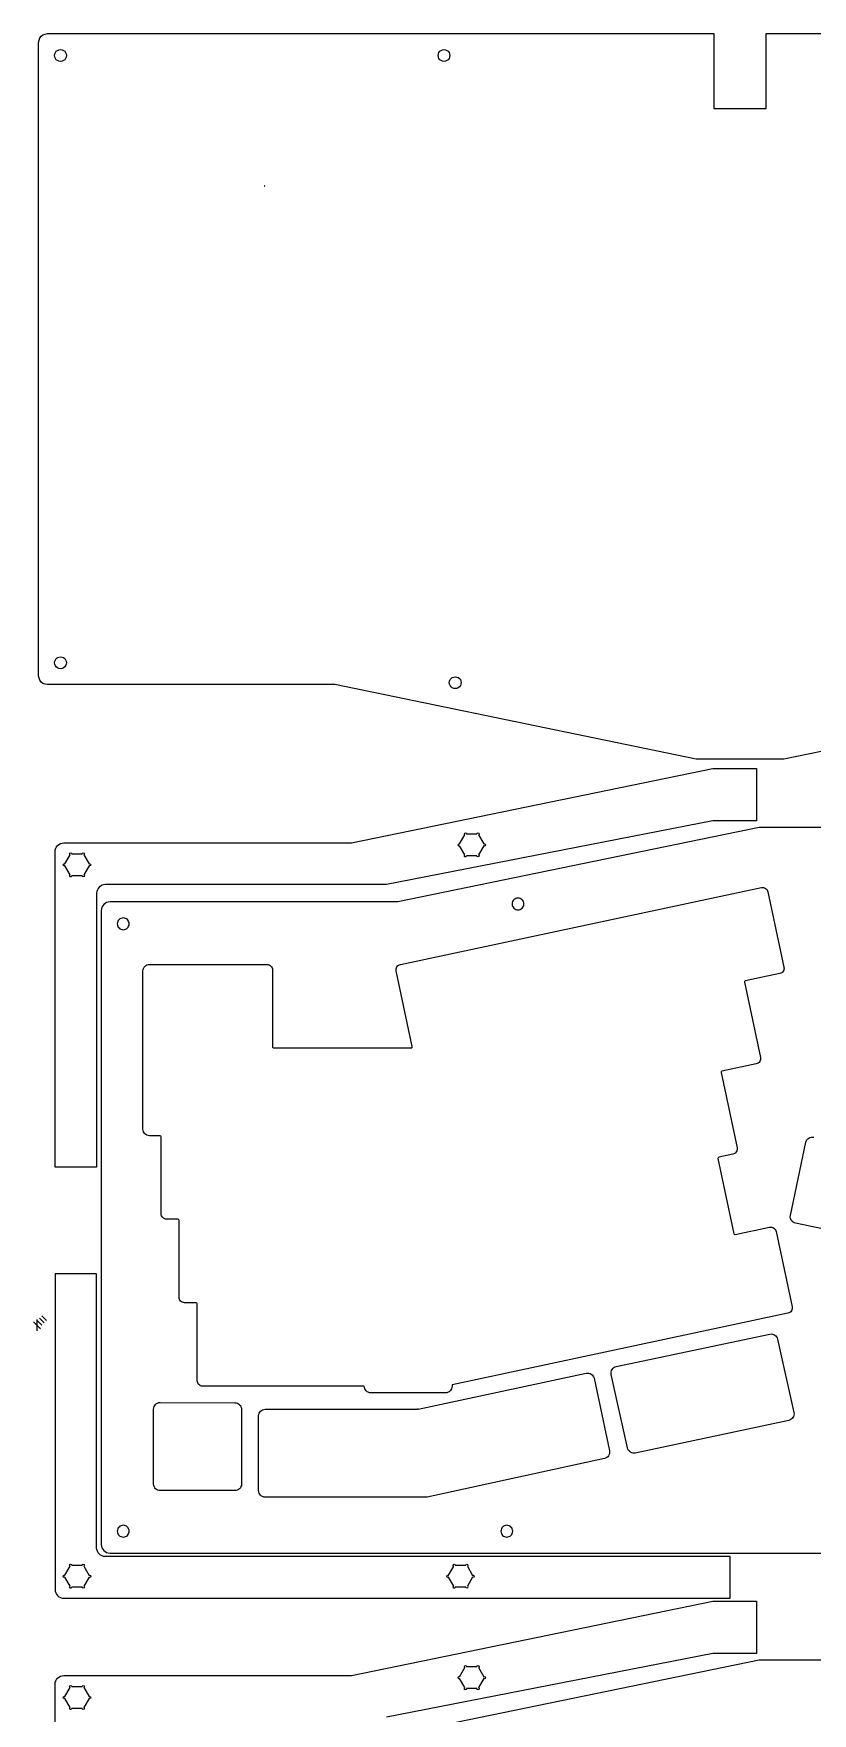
# Model space of a CAD drawing. Extents: x -3 to 2245, y -1140 to 1114.
# Drawn here: x -3 to 669, y -335 to 1114 of the extents above; entities that cross this region are included whole.
import ezdxf

# ---------------------------------------------------------------- set-up
doc = ezdxf.new("R2010")
doc.units = 0

msp = doc.modelspace()

# ---------------------------------------------------------------- linework, layer by layer
at = {"layer": 'cutting'}
for p, q in [((1.31339, 1106.32), (1.676213, 1108.285)), ((1.31339, 559.959), (1.31339, 1106.32)), ((1.676213, 1108.285), (2.3452, 1110.13)), ((2.3452, 1110.13), (3.500766, 1111.6875)), ((3.500766, 1111.6875), (5.05645, 1112.84)), ((5.05645, 1112.84), (6.904254, 1113.51375)), ((6.904254, 1113.51375), (8.87085, 1113.88)), ((8.87085, 1113.88), (583.607, 1113.88)), ((583.607, 1113.88), (583.607, 1049.2)), ((628.952, 1049.2), (628.952, 1113.88)), ((628.952, 1113.88), (1350.65, 1113.88)), ((15.1058, 1094.98), (15.352675, 1096.30625)), ((15.352675, 1093.6575), (15.1058, 1094.98)), ((15.352675, 1096.30625), (15.8049, 1097.55)), ((15.8049, 1092.41), (15.352675, 1093.6575)), ((15.8049, 1097.55), (16.586163, 1098.60375)), ((16.586163, 1091.36), (15.8049, 1092.41)), ((16.586163, 1098.60375), (17.6375, 1099.38)), ((17.6375, 1090.58), (16.586163, 1091.36)), ((17.6375, 1099.38), (18.8824, 1099.835)), ((18.8824, 1090.125), (17.6375, 1090.58)), ((18.8824, 1099.835), (20.2071, 1100.08)), ((20.2071, 1089.88), (18.8824, 1090.125)), ((20.2071, 1100.08), (21.531788, 1099.835)), ((21.531788, 1090.125), (20.2071, 1089.88)), ((21.531788, 1099.835), (22.7766, 1099.38)), ((22.7766, 1090.58), (21.531788, 1090.125)), ((22.7766, 1099.38), (23.828025, 1098.60375)), ((23.828025, 1091.36), (22.7766, 1090.58)), ((23.828025, 1098.60375), (24.6093, 1097.55)), ((24.6093, 1092.41), (23.828025, 1091.36)), ((24.6093, 1097.55), (25.061487, 1096.30625)), ((25.061487, 1093.6575), (24.6093, 1092.41)), ((25.061487, 1096.30625), (25.3084, 1094.98)), ((25.3084, 1094.98), (25.061487, 1093.6575)), ((345.878, 1094.98), (346.12475, 1096.30625)), ((346.12475, 1093.6575), (345.878, 1094.98)), ((346.12475, 1096.30625), (346.577, 1097.55)), ((346.577, 1092.41), (346.12475, 1093.6575)), ((346.577, 1097.55), (347.358125, 1098.60375)), ((347.358125, 1091.36), (346.577, 1092.41)), ((347.358125, 1098.60375), (348.41, 1099.38)), ((348.41, 1090.58), (347.358125, 1091.36)), ((348.41, 1099.38), (349.654375, 1099.835)), ((349.654375, 1090.125), (348.41, 1090.58)), ((349.654375, 1099.835), (350.979, 1100.08)), ((350.979, 1089.88), (349.654375, 1090.125)), ((350.979, 1100.08), (352.30375, 1099.835)), ((352.30375, 1090.125), (350.979, 1089.88)), ((352.30375, 1099.835), (353.549, 1099.38)), ((353.549, 1090.58), (352.30375, 1090.125)), ((353.549, 1099.38), (354.6, 1098.60375)), ((354.6, 1091.36), (353.549, 1090.58)), ((354.6, 1098.60375), (355.381, 1097.55)), ((355.381, 1092.41), (354.6, 1091.36)), ((355.381, 1097.55), (355.833625, 1096.30625)), ((355.833625, 1093.6575), (355.381, 1092.41)), ((355.833625, 1096.30625), (356.08, 1094.98)), ((356.08, 1094.98), (355.833625, 1093.6575)), ((583.607, 1049.2), (628.952, 1049.2)), ((196.245, 982.498), (196.239, 982.464)), ((196.239, 982.464), (196.245, 982.43)), ((196.262, 982.527), (196.245, 982.498)), ((196.245, 982.43), (196.262, 982.401)), ((196.289, 982.549), (196.262, 982.527)), ((196.262, 982.401), (196.289, 982.379)), ((196.321, 982.561), (196.289, 982.549)), ((196.289, 982.379), (196.321, 982.367)), ((196.355, 982.561), (196.321, 982.561)), ((196.321, 982.367), (196.355, 982.367)), ((196.387, 982.549), (196.355, 982.561)), ((196.355, 982.367), (196.387, 982.379)), ((196.413, 982.527), (196.387, 982.549)), ((196.387, 982.379), (196.413, 982.401)), ((196.43, 982.498), (196.413, 982.527)), ((196.413, 982.401), (196.43, 982.43)), ((196.436, 982.464), (196.43, 982.498)), ((196.43, 982.43), (196.436, 982.464)), ((15.1058, 571.296), (15.352675, 572.620625)), ((15.352675, 569.97125), (15.1058, 571.296)), ((15.352675, 572.620625), (15.8049, 573.865)), ((15.8049, 568.726), (15.352675, 569.97125)), ((15.8049, 573.865), (16.586163, 574.916875)), ((16.586163, 567.674875), (15.8049, 568.726)), ((16.586163, 574.916875), (17.6375, 575.698)), ((17.6375, 566.893), (16.586163, 567.674875)), ((17.6375, 575.698), (18.8824, 576.149875)), ((18.8824, 566.441125), (17.6375, 566.893)), ((18.8824, 576.149875), (20.2071, 576.397)), ((20.2071, 566.194), (18.8824, 566.441125)), ((20.2071, 576.397), (21.531788, 576.149875)), ((21.531788, 566.441125), (20.2071, 566.194)), ((21.531788, 576.149875), (22.7766, 575.698)), ((22.7766, 566.893), (21.531788, 566.441125)), ((22.7766, 575.698), (23.828025, 574.916875)), ((23.828025, 567.674875), (22.7766, 566.893)), ((23.828025, 574.916875), (24.6093, 573.865)), ((24.6093, 568.726), (23.828025, 567.674875)), ((24.6093, 573.865), (25.061487, 572.620625)), ((25.061487, 569.97125), (24.6093, 568.726)), ((25.061487, 572.620625), (25.3084, 571.296)), ((25.3084, 571.296), (25.061487, 569.97125)), ((1.676213, 557.99275), (1.31339, 559.959)), ((2.3452, 556.145), (1.676213, 557.99275)), ((3.500766, 554.589625), (2.3452, 556.145)), ((5.05645, 553.434), (3.500766, 554.589625)), ((6.904254, 552.765), (5.05645, 553.434)), ((8.87085, 552.402), (6.904254, 552.765)), ((256.891, 552.402), (8.87085, 552.402)), ((568.492, 488.156), (256.891, 552.402)), ((355.56, 554.145), (355.807125, 555.46975)), ((355.807125, 552.813875), (355.56, 554.145)), ((355.807125, 555.46975), (356.259, 556.715)), ((356.259, 551.575), (355.807125, 552.813875)), ((356.259, 556.715), (357.0405, 557.766)), ((357.0405, 550.541625), (356.259, 551.575)), ((357.0405, 557.766), (358.092, 558.547)), ((358.092, 549.743), (357.0405, 550.541625)), ((358.092, 558.547), (359.33725, 558.99925)), ((359.33725, 558.99925), (360.662, 559.246)), ((360.662, 559.246), (361.986625, 558.99925)), ((361.986625, 558.99925), (363.231, 558.547)), ((363.231, 558.547), (364.2825, 557.766)), ((364.2825, 550.541625), (363.231, 549.743)), ((364.2825, 557.766), (365.064, 556.715)), ((365.064, 551.575), (364.2825, 550.541625)), ((365.064, 556.715), (365.515875, 555.46975)), ((365.515875, 552.813875), (365.064, 551.575)), ((365.515875, 555.46975), (365.763, 554.145)), ((365.763, 554.145), (365.515875, 552.813875)), ((955.669, 552.402), (644.067, 488.156)), ((359.33725, 549.223625), (358.092, 549.743)), ((360.662, 549.044), (359.33725, 549.223625)), ((361.986625, 549.223625), (360.662, 549.044)), ((363.231, 549.743), (361.986625, 549.223625)), ((271.126, 415.93), (582.792, 480.1895)), ((644.067, 488.156), (568.492, 488.156)), ((582.792, 480.19), (620.5873, 480.19)), ((620.588, 480.19), (620.588, 434.8901)), ((582.792, 434.89), (301.362, 380.018)), ((620.588, 434.89), (582.792, 434.89)), ((622.688, 429.309), (311.022, 365.049)), ((364.473, 414.992), (368.99863, 422.8304)), ((368.51794, 423.6352), (368.794716, 424.303325)), ((368.652321, 423.163), (368.51794, 423.6352)), ((368.998, 422.83), (368.652321, 423.163)), ((368.794716, 424.303325), (369.46285, 424.5801)), ((369.46285, 424.5801), (370.130979, 424.303325)), ((370.130979, 424.303325), (370.40775, 423.6352)), ((370.408, 423.636), (379.42876, 423.636)), ((379.429, 423.636), (379.705741, 424.304125)), ((379.705741, 424.304125), (380.3739, 424.5809)), ((380.3739, 424.5809), (381.042034, 424.304125)), ((380.838, 422.83), (385.36356, 414.9916)), ((381.184427, 423.1638), (380.83874, 422.8308)), ((381.042034, 424.304125), (381.31881, 423.636)), ((381.31881, 423.636), (381.184427, 423.1638)), ((698.279, 429.309), (622.688, 429.309)), ((15.4953, 408.371), (15.648299, 409.89436)), ((15.4953, 136.322), (15.4953, 408.371)), ((15.648299, 409.89436), (16.088484, 411.313114)), ((16.088484, 411.313114), (16.785388, 412.596927)), ((16.785388, 412.596927), (17.708544, 413.715462)), ((17.708544, 413.715462), (18.827485, 414.638384)), ((18.827485, 414.638384), (20.111745, 415.335355)), ((20.111745, 415.335355), (21.530855, 415.776039)), ((21.530855, 415.776039), (23.05435, 415.9301)), ((23.0544, 415.93), (271.126, 415.93)), ((23.9472, 397.838), (28.47284, 405.6765)), ((27.99274, 406.4812), (28.269511, 407.149325)), ((28.127117, 406.009), (27.99274, 406.4812)), ((28.4728, 405.676), (28.127117, 406.009)), ((28.269511, 407.149325), (28.93764, 407.4261)), ((28.93764, 407.4261), (29.605774, 407.149325)), ((29.605774, 407.149325), (29.88255, 406.4812)), ((29.8826, 406.481), (38.90335, 406.481)), ((38.9033, 406.481), (39.180041, 407.149125)), ((39.180041, 407.149125), (39.8482, 407.4259)), ((39.8482, 407.4259), (40.516337, 407.149125)), ((40.658732, 406.0088), (40.31305, 405.6758)), ((40.3131, 405.676), (44.83865, 397.8375)), ((40.516337, 407.149125), (40.79311, 406.481)), ((40.79311, 406.481), (40.658732, 406.0088)), ((363.06325, 414.1873), (363.339986, 414.855375)), ((363.339986, 413.519138), (363.06325, 414.1873)), ((363.339986, 414.855375), (364.00808, 415.1321)), ((364.00808, 413.2424), (363.339986, 413.519138)), ((364.00808, 415.1321), (364.47292, 414.9925)), ((364.473, 413.382), (364.00808, 413.2424)), ((368.998, 405.543), (364.47245, 413.3814)), ((385.364, 413.382), (380.83844, 405.5436)), ((385.364, 414.992), (385.82884, 415.1316)), ((385.829, 413.242), (385.36416, 413.3817)), ((385.82884, 415.1316), (386.496974, 414.854875)), ((386.496974, 413.518637), (385.82884, 413.2419)), ((386.496974, 414.854875), (386.77375, 414.1868)), ((386.77375, 414.1868), (386.496974, 413.518637)), ((22.53756, 397.0323), (22.814291, 397.700375)), ((22.814291, 396.364137), (22.53756, 397.0323)), ((22.814291, 397.700375), (23.48238, 397.9771)), ((23.48238, 396.0874), (22.814291, 396.364137)), ((23.48238, 397.9771), (23.94722, 397.8374)), ((23.9473, 396.227), (23.48238, 396.0874)), ((28.4728, 388.389), (23.94724, 396.2275)), ((44.8386, 396.227), (40.31305, 388.3885)), ((44.8386, 397.838), (45.30345, 397.9777)), ((45.3035, 396.088), (44.83865, 396.2277)), ((45.30345, 397.9777), (45.971579, 397.700975)), ((45.971579, 396.364738), (45.30345, 396.088)), ((45.971579, 397.700975), (46.24835, 397.0329)), ((46.24835, 397.0329), (45.971579, 396.364738)), ((368.51819, 404.738), (368.652571, 405.21015)), ((368.72974, 404.069837), (368.51819, 404.738)), ((368.652571, 405.21015), (368.99825, 405.5431)), ((368.94129, 403.7931), (368.72974, 404.069837)), ((369.610741, 403.867348), (368.94129, 403.7931)), ((370.066003, 404.069837), (369.610741, 403.867348)), ((370.325586, 404.370183), (370.066003, 404.069837)), ((370.408, 404.738), (370.325586, 404.370183)), ((379.429, 404.738), (370.40824, 404.738)), ((379.705001, 404.069637), (379.42826, 404.7378)), ((380.37316, 403.7929), (379.705001, 404.069637)), ((381.041294, 404.069637), (380.37316, 403.7929)), ((380.838, 405.543), (381.183688, 405.21)), ((381.31807, 404.7378), (381.041294, 404.069637)), ((381.183688, 405.21), (381.31807, 404.7378)), ((27.99279, 387.584), (28.127168, 388.056225)), ((28.204335, 386.915875), (27.99279, 387.584)), ((28.127168, 388.056225), (28.47285, 388.3891)), ((28.41588, 386.6391), (28.204335, 386.915875)), ((29.085332, 386.713363), (28.41588, 386.6391)), ((29.540598, 386.915875), (29.085332, 386.713363)), ((29.800184, 387.216225), (29.540598, 386.915875)), ((29.8826, 387.584), (29.800184, 387.216225)), ((38.9033, 387.584), (29.88255, 387.584)), ((39.180091, 386.915675), (38.90335, 387.5838)), ((39.84825, 386.6389), (39.180091, 386.915675)), ((40.516388, 386.915675), (39.84825, 386.6389)), ((40.3131, 388.389), (40.658783, 388.056075)), ((40.79316, 387.5838), (40.516388, 386.915675)), ((40.658783, 388.056075), (40.79316, 387.5838)), ((52.682317, 376.6853), (51.985377, 375.401295)), ((53.605344, 377.804012), (52.682317, 376.6853)), ((54.724062, 378.727036), (53.605344, 377.804012)), ((56.008076, 379.423973), (54.724062, 378.727036)), ((57.426987, 379.864427), (56.008076, 379.423973)), ((58.9504, 380.018), (57.426987, 379.864427)), ((301.362, 380.018), (58.9504, 380.018)), ((313.403, 311.151), (624.775, 377.3351)), ((624.775, 377.336), (625.726532, 377.440092)), ((625.726532, 377.440092), (626.65145, 377.355177)), ((626.65145, 377.355177), (627.527216, 377.095888)), ((627.527216, 377.095888), (628.33129, 376.676863)), ((628.33129, 376.676863), (629.041134, 376.112735)), ((51.544923, 373.982396), (51.39135, 372.459)), ((51.3914, 372.459), (51.3914, 136.322)), ((51.985377, 375.401295), (51.544923, 373.982396)), ((57.605339, 362.835012), (56.68231, 361.7163)), ((58.724059, 363.758036), (57.605339, 362.835012)), ((60.008074, 364.454973), (58.724059, 363.758036)), ((61.426987, 364.895427), (60.008074, 364.454973)), ((62.9504, 365.049), (61.426987, 364.895427)), ((311.022, 365.049), (62.9504, 365.049)), ((409.81578, 364.330559), (409.71164, 363.3056)), ((409.712, 363.306), (409.81614, 362.281046)), ((410.114248, 365.286758), (409.81578, 364.330559)), ((409.81614, 362.281046), (410.114608, 361.324858)), ((410.586116, 366.153269), (410.114248, 365.286758)), ((411.210458, 366.909162), (410.586116, 366.153269)), ((411.966344, 367.533511), (411.210458, 366.909162)), ((412.832848, 368.005386), (411.966344, 367.533511)), ((413.789043, 368.303858), (412.832848, 368.005386)), ((414.814, 368.408), (413.789043, 368.303858)), ((415.839597, 368.304258), (414.81464, 368.4084)), ((416.795792, 368.005786), (415.839597, 368.304258)), ((417.662296, 367.533911), (416.795792, 368.005786)), ((418.418183, 366.909562), (417.662296, 367.533911)), ((419.042524, 366.153669), (418.418183, 366.909562)), ((419.514392, 365.287158), (419.042524, 366.153669)), ((419.513752, 361.324158), (419.81222, 362.280346)), ((419.81286, 364.330959), (419.514392, 365.287158)), ((419.81222, 362.280346), (419.91636, 363.3053)), ((419.917, 363.306), (419.81286, 364.330959)), ((629.041134, 376.112735), (629.63421, 375.418142)), ((629.63421, 375.418142), (630.087978, 374.607719)), ((630.087978, 374.607719), (630.3799, 373.6961)), ((630.38, 373.696), (644.1704, 308.8173)), ((55.544913, 359.013396), (55.39134, 357.49)), ((55.3914, 357.49), (55.3914, -188.982)), ((55.985369, 360.432295), (55.544913, 359.013396)), ((56.68231, 361.7163), (55.985369, 360.432295)), ((69.589248, 348.132758), (69.29078, 347.176559)), ((70.061116, 348.999269), (69.589248, 348.132758)), ((70.685458, 349.755162), (70.061116, 348.999269)), ((71.441344, 350.379511), (70.685458, 349.755162)), ((72.307848, 350.851386), (71.441344, 350.379511)), ((73.264043, 351.149858), (72.307848, 350.851386)), ((74.289, 351.254), (73.264043, 351.149858)), ((75.314004, 351.149258), (74.28905, 351.2534)), ((76.270196, 350.850786), (75.314004, 351.149258)), ((77.136698, 350.378911), (76.270196, 350.850786)), ((77.892584, 349.754563), (77.136698, 350.378911)), ((78.516924, 348.998669), (77.892584, 349.754563)), ((78.988792, 348.132158), (78.516924, 348.998669)), ((79.28726, 347.175959), (78.988792, 348.132158)), ((410.114608, 361.324858), (410.586476, 360.458363)), ((410.586476, 360.458363), (411.210818, 359.702487)), ((411.210818, 359.702487), (411.966704, 359.078157)), ((411.966704, 359.078157), (412.833208, 358.606298)), ((412.833208, 358.606298), (413.789403, 358.307837)), ((413.789403, 358.307837), (414.81436, 358.2037)), ((414.814, 358.203), (415.838957, 358.307137)), ((415.838957, 358.307137), (416.795152, 358.605598)), ((416.795152, 358.605598), (417.661656, 359.077457)), ((417.661656, 359.077457), (418.417543, 359.701788)), ((418.417543, 359.701788), (419.041884, 360.457663)), ((419.041884, 360.457663), (419.513752, 361.324158)), ((69.1866, 346.151), (69.29074, 345.126041)), ((69.29078, 347.176559), (69.18664, 346.1516)), ((69.29074, 345.126041), (69.589208, 344.169842)), ((69.589208, 344.169842), (70.061076, 343.303331)), ((70.061076, 343.303331), (70.685417, 342.547438)), ((70.685417, 342.547438), (71.441304, 341.923089)), ((71.441304, 341.923089), (72.307808, 341.451214)), ((72.307808, 341.451214), (73.264003, 341.152742)), ((73.264003, 341.152742), (74.28896, 341.0486)), ((74.289, 341.049), (75.313954, 341.153142)), ((75.313954, 341.153142), (76.270146, 341.451614)), ((76.270146, 341.451614), (77.136648, 341.923489)), ((77.136648, 341.923489), (77.892534, 342.547838)), ((77.892534, 342.547838), (78.516874, 343.303731)), ((78.516874, 343.303731), (78.988742, 344.170242)), ((78.988742, 344.170242), (79.28721, 345.126441)), ((79.28721, 345.126441), (79.39135, 346.1514)), ((79.3914, 346.151), (79.28726, 347.175959)), ((91.2979, 169.032), (91.3347, 305.474)), ((91.3347, 305.474), (91.449881, 306.616538)), ((91.449881, 306.616538), (91.780225, 307.680703)), ((91.780225, 307.680703), (92.302935, 308.643698)), ((92.302935, 308.643698), (92.995213, 309.482725)), ((92.995213, 309.482725), (93.834261, 310.174986)), ((93.834261, 310.174986), (94.797281, 310.697684)), ((94.797281, 310.697684), (95.861477, 311.028021)), ((95.861477, 311.028021), (97.00405, 311.1432)), ((97.004, 311.144), (198.389, 311.144)), ((198.389, 311.144), (199.341375, 311.047994)), ((199.341375, 311.047994), (200.228421, 310.772642)), ((200.228421, 310.772642), (201.031136, 310.336948)), ((201.031136, 310.336948), (201.730515, 309.759912)), ((201.730515, 309.759912), (202.307556, 309.060538)), ((202.307556, 309.060538), (202.743256, 308.257827)), ((202.743256, 308.257827), (203.018612, 307.37078)), ((203.018612, 307.37078), (203.11462, 306.4184)), ((203.114, 306.418), (203.114, 240.0933)), ((309.658899, 306.498509), (309.743809, 307.423411)), ((309.763, 305.547), (309.658899, 306.498509)), ((309.743809, 307.423411), (310.003094, 308.299167)), ((323.634, 240.292), (309.7638, 305.5462)), ((310.003094, 308.299167), (310.422118, 309.103237)), ((310.422118, 309.103237), (310.986243, 309.813085)), ((310.986243, 309.813085), (311.680833, 310.40617)), ((311.680833, 310.40617), (312.491251, 310.859955)), ((312.491251, 310.859955), (313.40286, 311.1519)), ((642.946755, 304.550845), (642.252163, 303.957773)), ((643.510881, 305.260688), (642.946755, 304.550845)), ((643.929905, 306.064763), (643.510881, 305.260688)), ((644.189191, 306.940533), (643.929905, 306.064763)), ((644.17, 308.817), (644.274101, 307.865458)), ((644.274101, 307.865458), (644.189191, 306.940533)), ((610.267548, 296.4968), (610.13588, 295.7864)), ((610.136, 295.786), (623.9269, 230.9053)), ((610.863, 296.906), (610.267548, 296.4968)), ((640.531, 303.212), (610.8635, 296.9059)), ((641.441743, 303.504012), (640.53013, 303.2121)), ((642.252163, 303.957773), (641.441743, 303.504012)), ((203.114, 240.093), (203.18874, 239.72278)), ((203.18874, 239.72278), (203.392564, 239.420463)), ((203.392564, 239.420463), (203.694875, 239.216639)), ((203.694875, 239.216639), (204.06508, 239.1419)), ((204.065, 239.142), (322.703, 239.142)), ((322.703, 239.144), (323.121207, 239.240306)), ((323.121207, 239.240306), (323.44211, 239.49655)), ((323.44211, 239.49655), (323.626026, 239.863719)), ((323.626026, 239.863719), (323.63327, 240.2928)), ((590.030988, 218.581825), (589.892853, 218.239737)), ((589.892853, 218.239737), (589.89676, 217.8576)), ((589.896, 217.857), (603.6831, 152.994)), ((590.287318, 218.84715), (590.030988, 218.581825)), ((590.638, 218.999), (590.287318, 218.84715)), ((620.287, 225.301), (590.6376, 218.9988)), ((621.19874, 225.593012), (620.28713, 225.3011)), ((622.009159, 226.046773), (621.19874, 225.593012)), ((622.703751, 226.639845), (622.009159, 226.046773)), ((623.267878, 227.349688), (622.703751, 226.639845)), ((623.686903, 228.153763), (623.267878, 227.349688)), ((623.94619, 229.029533), (623.686903, 228.153763)), ((623.927, 230.906), (624.031101, 229.954458)), ((624.031101, 229.954458), (623.94619, 229.029533)), ((91.413007, 167.889758), (91.29783, 169.0323)), ((91.743343, 166.825581), (91.413007, 167.889758)), ((92.266039, 165.86257), (91.743343, 166.825581)), ((92.958303, 165.023525), (92.266039, 165.86257)), ((93.797336, 164.331245), (92.958303, 165.023525)), ((94.760344, 163.808531), (93.797336, 164.331245)), ((95.82453, 163.478183), (94.760344, 163.808531)), ((96.9671, 163.363), (95.82453, 163.478183)), ((106.142, 163.361), (96.9671, 163.361)), ((106.801468, 163.087438), (106.14107, 163.3611)), ((107.075, 162.427), (106.801468, 163.087438)), ((107.075, 96.0902), (107.075, 162.427)), ((663.439216, 158.841634), (663.983596, 159.813878)), ((663.983596, 159.813878), (664.695101, 160.647171)), ((664.695101, 160.647171), (665.546691, 161.32395)), ((665.546691, 161.32395), (666.511327, 161.826654)), ((666.511327, 161.826654), (667.56197, 162.137722)), ((667.56197, 162.137722), (668.671581, 162.239591)), ((668.671581, 162.239591), (669.81312, 162.1147)), ((600.043, 147.389), (587.9655, 144.8219)), ((600.95474, 147.681012), (600.04313, 147.3891)), ((601.765159, 148.134773), (600.95474, 147.681012)), ((602.459751, 148.727845), (601.765159, 148.134773)), ((603.023878, 149.437688), (602.459751, 148.727845)), ((603.442903, 150.241763), (603.023878, 149.437688)), ((603.70219, 151.117533), (603.442903, 150.241763)), ((603.683, 152.994), (603.787101, 152.042458)), ((603.787101, 152.042458), (603.70219, 151.117533)), ((649.691, 94.7152), (663.089, 157.7479)), ((663.089, 157.748), (663.439216, 158.841634)), ((51.3914, 136.322), (15.4953, 136.322)), ((587.252, 143.723), (601.049, 78.815)), ((587.38139, 144.420175), (587.25212, 143.7227)), ((587.966, 144.822), (587.38139, 144.420175)), ((107.171385, 95.137778), (107.07538, 96.0902)), ((107.446732, 94.250681), (107.171385, 95.137778)), ((107.882423, 93.447913), (107.446732, 94.250681)), ((108.459455, 92.748475), (107.882423, 93.447913)), ((109.158829, 92.171372), (108.459455, 92.748475)), ((109.961545, 91.735606), (109.158829, 92.171372)), ((110.848602, 91.460181), (109.961545, 91.735606)), ((111.801, 91.3641), (110.848602, 91.460181)), ((121.477, 91.3632), (111.80131, 91.3641)), ((121.851577, 91.28748), (121.47656, 91.3632)), ((122.157817, 91.080987), (121.851577, 91.28748)), ((122.364289, 90.774727), (122.157817, 91.080987)), ((122.44, 90.3997), (122.364289, 90.774727)), ((122.44, 24.0906), (122.44, 90.3997)), ((649.56641, 93.573641), (649.6913, 94.7152)), ((649.668275, 92.464016), (649.56641, 93.573641)), ((649.979337, 91.413364), (649.668275, 92.464016)), ((650.482035, 90.448725), (649.979337, 91.413364)), ((651.15881, 89.597139), (650.482035, 90.448725)), ((651.992102, 88.885647), (651.15881, 89.597139)), ((652.964352, 88.341287), (651.992102, 88.885647)), ((654.058, 87.9911), (652.964352, 88.341287)), ((682.816, 81.8782), (654.0574, 87.9911)), ((601.049, 78.815), (601.454692, 78.224675)), ((601.454692, 78.224675), (602.15896, 78.0941)), ((602.159, 78.0941), (631.835, 84.402)), ((631.835, 84.402), (632.786517, 84.506092)), ((632.786517, 84.506092), (633.711421, 84.421177)), ((633.711421, 84.421177), (634.587172, 84.161888)), ((634.587172, 84.161888), (635.391234, 83.742862)), ((635.391234, 83.742862), (636.101067, 83.178735)), ((636.101067, 83.178735), (636.694132, 82.484142)), ((636.694132, 82.484142), (637.147893, 81.673719)), ((637.147893, 81.673719), (637.43981, 80.7621)), ((637.439, 80.7621), (651.23, 15.8833)), ((15.4953, 44.1854), (15.4953, -227.857)), ((51.3914, 44.1853), (15.4953, 44.1854)), ((51.3914, -191.952), (51.3914, 44.1853)), ((122.536382, 23.138173), (122.44038, 24.0906)), ((122.811723, 22.251061), (122.536382, 23.138173)), ((123.247404, 21.448265), (122.811723, 22.251061)), ((123.824429, 20.748788), (123.247404, 21.448265)), ((124.523798, 20.17163), (123.824429, 20.748788)), ((125.326515, 19.735795), (124.523798, 20.17163)), ((126.213582, 19.460285), (125.326515, 19.735795)), ((127.166, 19.3641), (126.213582, 19.460285)), ((137.234, 19.3622), (127.166, 19.3622)), ((137.897074, 19.087162), (137.23331, 19.3622)), ((138.172, 18.4234), (137.897074, 19.087162)), ((138.172, -47.9103), (138.172, 18.4234)), ((651.23, 15.8833), (651.334101, 14.931758)), ((651.334101, 14.931758), (651.249191, 14.006833)), ((647.59, 10.2784), (357.952, -51.286)), ((648.501743, 10.570312), (647.59013, 10.2784)), ((649.312163, 11.024073), (648.501743, 10.570312)), ((650.006755, 11.617145), (649.312163, 11.024073)), ((650.570881, 12.326988), (650.006755, 11.617145)), ((650.989905, 13.131063), (650.570881, 12.326988)), ((651.249191, 14.006833), (650.989905, 13.131063)), ((499.505, -35.665), (631.968, -7.705)), ((631.968, -7.70497), (633.109686, -7.580073)), ((633.109686, -7.580073), (634.219425, -7.681992)), ((634.219425, -7.681992), (635.27017, -7.993156)), ((635.27017, -7.993156), (636.234874, -8.495995)), ((636.234874, -8.495995), (637.086488, -9.172937)), ((637.086488, -9.172937), (637.797965, -10.006411)), ((637.797965, -10.006411), (638.342258, -10.978845)), ((638.342258, -10.978845), (638.69232, -12.07267)), ((638.692, -12.0727), (652.7646, -75.3446)), ((328.716, -72.4561), (473.622, -41.3553)), ((473.622, -41.3553), (474.763686, -41.230432)), ((474.763686, -41.230432), (475.873425, -41.332366)), ((475.873425, -41.332366), (476.92417, -41.643536)), ((476.92417, -41.643536), (477.888874, -42.146375)), ((477.888874, -42.146375), (478.740488, -42.823318)), ((478.740488, -42.823318), (479.451965, -43.656797)), ((495.01211, -41.247601), (495.114031, -40.137859)), ((495.137, -42.3893), (495.01211, -41.247601)), ((495.114031, -40.137859), (495.425194, -39.087119)), ((509.25, -105.85), (495.1374, -42.3896)), ((495.425194, -39.087119), (495.928031, -38.122425)), ((495.928031, -38.122425), (496.604974, -37.270821)), ((496.604974, -37.270821), (497.438453, -36.559353)), ((497.438453, -36.559353), (498.410902, -36.015064)), ((498.410902, -36.015064), (499.50475, -35.665)), ((138.268388, -48.86268), (138.17238, -47.9103)), ((138.543742, -49.749727), (138.268388, -48.86268)), ((138.979441, -50.552438), (138.543742, -49.749727)), ((139.556481, -51.251812), (138.979441, -50.552438)), ((140.25586, -51.828848), (139.556481, -51.251812)), ((141.058575, -52.264542), (140.25586, -51.828848)), ((141.945622, -52.539894), (141.058575, -52.264542)), ((142.898, -52.6359), (141.945622, -52.539894)), ((282.172, -52.6359), (142.898, -52.6359)), ((282.172, -52.6374), (282.172, -52.6374)), ((282.287909, -53.779938), (282.17273, -52.6374)), ((282.61825, -54.844103), (282.287909, -53.779938)), ((283.140953, -55.807098), (282.61825, -54.844103)), ((283.833221, -56.646125), (283.140953, -55.807098)), ((284.672258, -57.338386), (283.833221, -56.646125)), ((285.635265, -57.861084), (284.672258, -57.338386)), ((286.699445, -58.191421), (285.635265, -57.861084)), ((354.489465, -57.861084), (353.425285, -58.191421)), ((355.452472, -57.338386), (354.489465, -57.861084)), ((356.291509, -56.646125), (355.452472, -57.338386)), ((356.983777, -55.807098), (356.291509, -56.646125)), ((357.50648, -54.844103), (356.983777, -55.807098)), ((357.836821, -53.779938), (357.50648, -54.844103)), ((357.952, -52.6374), (357.836821, -53.779938)), ((357.952, -51.286), (357.952, -52.6374)), ((479.451965, -43.656797), (479.996258, -44.629246)), ((479.996258, -44.629246), (480.34632, -45.7231)), ((480.346, -45.7231), (493.6412, -108.2716)), ((100.519, -72.3556), (100.634209, -71.21289)), ((100.519, -137.004), (100.519, -72.3553)), ((100.634209, -71.21289), (100.964631, -70.148586)), ((100.964631, -70.148586), (101.487457, -69.185492)), ((101.487457, -69.185492), (102.17988, -68.346412)), ((102.17988, -68.346412), (103.019091, -67.65415)), ((103.019091, -67.65415), (103.982282, -67.131508)), ((103.982282, -67.131508), (105.046644, -66.80129)), ((105.046644, -66.80129), (106.18937, -66.6863)), ((106.189, -66.6863), (170.6288, -66.8779)), ((170.629, -66.8779), (171.771703, -66.99311)), ((171.771703, -66.99311), (172.836001, -67.323533)), ((172.836001, -67.323533), (173.799089, -67.846362)), ((173.799089, -67.846362), (174.638165, -68.538787)), ((174.638165, -68.538787), (175.330424, -69.378003)), ((175.330424, -69.378003), (175.853064, -70.341198)), ((175.853064, -70.341198), (176.18328, -71.405567)), ((176.18328, -71.405567), (176.29827, -72.5483)), ((287.842, -58.3066), (286.699445, -58.191421)), ((352.283, -58.3066), (287.842, -58.3066)), ((353.425285, -58.191421), (352.28273, -58.3066)), ((176.299, -72.5483), (176.2991, -137.0043)), ((191.084, -78.1571), (191.199209, -77.014383)), ((191.084, -142.617), (191.084, -78.1572)), ((191.199209, -77.014383), (191.529629, -75.950076)), ((191.529629, -75.950076), (192.052454, -74.986983)), ((192.052454, -74.986983), (192.744875, -74.147908)), ((192.744875, -74.147908), (193.584084, -73.455655)), ((193.584084, -73.455655), (194.547273, -72.93303)), ((194.547273, -72.93303), (195.611634, -72.602837)), ((195.611634, -72.602837), (196.75436, -72.48788)), ((196.754, -72.4879), (327.921, -72.5399)), ((328.716, -72.4561), (327.92136, -72.5401)), ((648.398, -82.0688), (515.974, -110.216)), ((649.491925, -81.718609), (648.39827, -82.06883)), ((650.464182, -81.174222), (649.491925, -81.718609)), ((651.297481, -80.462708), (650.464182, -81.174222)), ((651.974261, -79.611106), (651.297481, -80.462708)), ((652.476963, -78.646455), (651.974261, -79.611106)), ((652.788027, -77.595795), (652.476963, -78.646455)), ((652.765, -75.3446), (652.889893, -76.486163)), ((652.889893, -76.486163), (652.788027, -77.595795)), ((489.274, -114.996), (336.56, -148.237)), ((490.367918, -114.645962), (489.27426, -114.99618)), ((491.340177, -114.101578), (490.367918, -114.645962)), ((492.173476, -113.390068), (491.340177, -114.101578)), ((492.850256, -112.53847), (492.173476, -113.390068)), ((493.352958, -111.573825), (492.850256, -112.53847)), ((493.664023, -110.523172), (493.352958, -111.573825)), ((493.641, -108.272), (493.76589, -109.41355)), ((493.76589, -109.41355), (493.664023, -110.523172)), ((509.600028, -106.942915), (509.24981, -105.84926)), ((510.144413, -107.915172), (509.600028, -106.942915)), ((510.855925, -108.748471), (510.144413, -107.915172)), ((511.707525, -109.425252), (510.855925, -108.748471)), ((512.672172, -109.927956), (511.707525, -109.425252)), ((513.722827, -110.239021), (512.672172, -109.927956)), ((514.832449, -110.340889), (513.722827, -110.239021)), ((515.974, -110.216), (514.832449, -110.340889)), ((100.633831, -138.147223), (100.51865, -137.00465)), ((100.964176, -139.211419), (100.633831, -138.147223)), ((101.486887, -140.174439), (100.964176, -139.211419)), ((102.179166, -141.013487), (101.486887, -140.174439)), ((103.018215, -141.705765), (102.179166, -141.013487)), ((103.981235, -142.228475), (103.018215, -141.705765)), ((105.04543, -142.558819), (103.981235, -142.228475)), ((106.188, -142.674), (105.04543, -142.558819)), ((170.629, -142.674), (106.188, -142.674)), ((171.772223, -142.558169), (170.62965, -142.67335)), ((172.836419, -142.227825), (171.772223, -142.558169)), ((173.799439, -141.705115), (172.836419, -142.227825)), ((174.638487, -141.012837), (173.799439, -141.705115)), ((175.330765, -140.173789), (174.638487, -141.012837)), ((175.853475, -139.210769), (175.330765, -140.173789)), ((176.183819, -138.146573), (175.853475, -139.210769)), ((176.299, -137.004), (176.183819, -138.146573)), ((191.198831, -143.759223), (191.08365, -142.61665)), ((191.529175, -144.823419), (191.198831, -143.759223)), ((192.051885, -145.786439), (191.529175, -144.823419)), ((192.744162, -146.625487), (192.051885, -145.786439)), ((193.583211, -147.317765), (192.744162, -146.625487)), ((194.546231, -147.840475), (193.583211, -147.317765)), ((195.610427, -148.170819), (194.546231, -147.840475)), ((196.753, -148.286), (195.610427, -148.170819)), ((335.755, -148.324), (196.754, -148.2865)), ((336.56, -148.237), (335.75512, -148.3235)), ((71.441344, -173.415476), (70.685458, -174.039816)), ((72.307848, -172.943608), (71.441344, -173.415476)), ((73.264043, -172.64514), (72.307848, -172.943608)), ((74.289, -172.541), (73.264043, -172.64514)), ((75.314004, -172.64579), (74.28905, -172.54165)), ((76.270196, -172.944258), (75.314004, -172.64579)), ((77.136698, -173.416126), (76.270196, -172.944258)), ((77.892584, -174.040466), (77.136698, -173.416126)), ((402.282352, -173.415476), (401.526466, -174.039816)), ((403.148854, -172.943608), (402.282352, -173.415476)), ((404.105046, -172.64514), (403.148854, -172.943608)), ((405.13, -172.541), (404.105046, -172.64514)), ((406.154597, -172.64579), (405.12964, -172.54165)), ((407.110792, -172.944258), (406.154597, -172.64579)), ((407.977296, -173.416126), (407.110792, -172.944258)), ((408.733183, -174.040466), (407.977296, -173.416126)), ((69.1866, -177.644), (69.29074, -178.668957)), ((69.29078, -176.618396), (69.18664, -177.64335)), ((69.29074, -178.668957), (69.589208, -179.625152)), ((69.589248, -175.662204), (69.29078, -176.618396)), ((69.589208, -179.625152), (70.061076, -180.491656)), ((70.061116, -174.795702), (69.589248, -175.662204)), ((70.061076, -180.491656), (70.685417, -181.247543)), ((70.685458, -174.039816), (70.061116, -174.795702)), ((70.685417, -181.247543), (71.441304, -181.871884)), ((71.441304, -181.871884), (72.307808, -182.343752)), ((72.307808, -182.343752), (73.264003, -182.64222)), ((73.264003, -182.64222), (74.28896, -182.74636)), ((74.289, -182.746), (75.313954, -182.64186)), ((75.313954, -182.64186), (76.270146, -182.343392)), ((76.270146, -182.343392), (77.136648, -181.871524)), ((77.136648, -181.871524), (77.892534, -181.247183)), ((77.892534, -181.247183), (78.516874, -180.491296)), ((78.516924, -174.796352), (77.892584, -174.040466)), ((78.516874, -180.491296), (78.988742, -179.624792)), ((78.988792, -175.662854), (78.516924, -174.796352)), ((78.988742, -179.624792), (79.28721, -178.668597)), ((79.28726, -176.619046), (78.988792, -175.662854)), ((79.28721, -178.668597), (79.39135, -177.64364)), ((79.3914, -177.644), (79.28726, -176.619046)), ((400.13179, -176.618396), (400.02765, -177.64335)), ((400.028, -177.644), (400.13214, -178.668957)), ((400.430258, -175.662204), (400.13179, -176.618396)), ((400.13214, -178.668957), (400.430608, -179.625152)), ((400.902126, -174.795702), (400.430258, -175.662204)), ((400.430608, -179.625152), (400.902476, -180.491656)), ((401.526466, -174.039816), (400.902126, -174.795702)), ((400.902476, -180.491656), (401.526816, -181.247543)), ((401.526816, -181.247543), (402.282702, -181.871884)), ((402.282702, -181.871884), (403.149204, -182.343752)), ((403.149204, -182.343752), (404.105396, -182.64222)), ((404.105396, -182.64222), (405.13035, -182.74636)), ((405.13, -182.746), (406.154954, -182.64186)), ((406.154954, -182.64186), (407.111146, -182.343392)), ((407.111146, -182.343392), (407.977648, -181.871524)), ((407.977648, -181.871524), (408.733534, -181.247183)), ((409.357524, -174.796352), (408.733183, -174.040466)), ((408.733534, -181.247183), (409.357874, -180.491296)), ((409.829392, -175.662854), (409.357524, -174.796352)), ((409.357874, -180.491296), (409.829742, -179.624792)), ((410.12786, -176.619046), (409.829392, -175.662854)), ((409.829742, -179.624792), (410.12821, -178.668597)), ((410.232, -177.644), (410.12786, -176.619046)), ((410.12821, -178.668597), (410.23235, -177.64364)), ((51.544822, -193.475353), (51.39133, -191.95194)), ((51.985064, -194.894266), (51.544822, -193.475353)), ((52.681702, -196.178281), (51.985064, -194.894266)), ((53.604384, -197.297001), (52.681702, -196.178281)), ((54.722757, -198.22003), (53.604384, -197.297001)), ((56.00647, -198.916971), (54.722757, -198.22003)), ((55.3914, -188.982), (55.544973, -190.505413)), ((55.544973, -190.505413), (55.985429, -191.924326)), ((55.985429, -191.924326), (56.68237, -193.208341)), ((57.425168, -199.357427), (56.00647, -198.916971)), ((56.68237, -193.208341), (57.605399, -194.327061)), ((58.9485, -199.511), (57.425168, -199.357427)), ((57.605399, -194.327061), (58.724119, -195.25009)), ((58.724119, -195.25009), (60.008134, -195.947031)), ((597.91, -199.511), (58.9485, -199.511)), ((60.008134, -195.947031), (61.427047, -196.387487)), ((61.427047, -196.387487), (62.95046, -196.54106)), ((62.9504, -196.541), (1405.01, -196.541)), ((597.91, -235.416), (597.90999, -199.5105)), ((22.53756, -216.51874), (22.814291, -215.850651)), ((22.814291, -217.186904), (22.53756, -216.51874)), ((22.814291, -215.850651), (23.48238, -215.57392)), ((23.48238, -217.46365), (22.814291, -217.186904)), ((23.48238, -215.57392), (23.94722, -215.71357)), ((23.9472, -215.713), (28.47284, -207.87454)), ((27.99274, -207.06982), (28.269511, -206.401686)), ((28.127117, -207.542017), (27.99274, -207.06982)), ((28.4728, -207.875), (28.127117, -207.542017)), ((28.269511, -206.401686), (28.93764, -206.12491)), ((28.93764, -206.12491), (29.605774, -206.401686)), ((29.605774, -206.401686), (29.88255, -207.06982)), ((29.8826, -207.07), (38.90335, -207.07)), ((38.9033, -207.07), (39.180041, -206.401866)), ((39.180041, -206.401866), (39.8482, -206.12509)), ((39.8482, -206.12509), (40.516337, -206.401866)), ((40.658732, -207.542197), (40.31305, -207.87518)), ((40.3131, -207.875), (44.83865, -215.71346)), ((40.516337, -206.401866), (40.79311, -207.07)), ((40.79311, -207.07), (40.658732, -207.542197)), ((44.8386, -215.713), (45.30345, -215.57335)), ((45.30345, -215.57335), (45.971579, -215.850081)), ((45.971579, -217.186334), (45.30345, -217.46308)), ((45.971579, -215.850081), (46.24835, -216.51817)), ((46.24835, -216.51817), (45.971579, -217.186334)), ((353.37825, -216.51874), (353.654986, -215.850651)), ((353.654986, -217.186904), (353.37825, -216.51874)), ((353.654986, -215.850651), (354.32308, -215.57392)), ((354.32308, -217.46365), (353.654986, -217.186904)), ((354.32308, -215.57392), (354.78792, -215.71357)), ((354.788, -215.713), (359.31364, -207.87454)), ((358.83394, -207.06982), (359.110711, -206.401686)), ((358.968318, -207.542017), (358.83394, -207.06982)), ((359.314, -207.875), (358.968318, -207.542017)), ((359.110711, -206.401686), (359.77884, -206.12491)), ((359.77884, -206.12491), (360.446974, -206.401686)), ((360.446974, -206.401686), (360.72375, -207.06982)), ((360.724, -207.07), (369.74475, -207.07)), ((369.744, -207.07), (370.020741, -206.401866)), ((370.020741, -206.401866), (370.6889, -206.12509)), ((370.6889, -206.12509), (371.357034, -206.401866)), ((371.499433, -207.542197), (371.15375, -207.87518)), ((371.154, -207.875), (375.67955, -215.71346)), ((371.357034, -206.401866), (371.63381, -207.07)), ((371.63381, -207.07), (371.499433, -207.542197)), ((375.68, -215.713), (376.14485, -215.57335)), ((376.14485, -215.57335), (376.812979, -215.850081)), ((376.812979, -217.186334), (376.14485, -217.46308)), ((376.812979, -215.850081), (377.08975, -216.51817)), ((377.08975, -216.51817), (376.812979, -217.186334)), ((15.4953, -227.857), (15.648873, -229.380413)), ((15.648873, -229.380413), (16.089327, -230.799326)), ((16.089327, -230.799326), (16.786267, -232.083341)), ((23.9473, -217.324), (23.48238, -217.46365)), ((28.4728, -225.162), (23.94724, -217.32354)), ((27.99279, -225.967), (28.127168, -225.494844)), ((28.204335, -226.635167), (27.99279, -225.967)), ((28.127168, -225.494844), (28.47285, -225.16191)), ((28.41588, -226.91191), (28.204335, -226.635167)), ((29.085332, -226.83766), (28.41588, -226.91191)), ((29.540598, -226.635167), (29.085332, -226.83766)), ((29.800184, -226.334819), (29.540598, -226.635167)), ((29.8826, -225.967), (29.800184, -226.334819)), ((38.9033, -225.967), (29.88255, -225.967)), ((39.180091, -226.635337), (38.90335, -225.96717)), ((39.84825, -226.91208), (39.180091, -226.635337)), ((40.516388, -226.635337), (39.84825, -226.91208)), ((44.8386, -217.324), (40.31305, -225.16246)), ((40.3131, -225.162), (40.658783, -225.494974)), ((40.79316, -225.96717), (40.516388, -226.635337)), ((40.658783, -225.494974), (40.79316, -225.96717)), ((45.3035, -217.463), (44.83865, -217.32327)), ((354.788, -217.324), (354.32308, -217.46365)), ((359.314, -225.162), (354.78844, -217.32354)), ((358.83419, -225.967), (358.968568, -225.494844)), ((359.045735, -226.635167), (358.83419, -225.967)), ((358.968568, -225.494844), (359.31425, -225.16191)), ((359.25728, -226.91191), (359.045735, -226.635167)), ((359.926732, -226.83766), (359.25728, -226.91191)), ((360.381998, -226.635167), (359.926732, -226.83766)), ((360.641584, -226.334819), (360.381998, -226.635167)), ((360.724, -225.967), (360.641584, -226.334819)), ((369.744, -225.967), (360.72325, -225.967)), ((370.020991, -226.635337), (369.74425, -225.96717)), ((370.68915, -226.91208), (370.020991, -226.635337)), ((371.357284, -226.635337), (370.68915, -226.91208)), ((371.154, -225.162), (371.499683, -225.494974)), ((375.68, -217.324), (371.15445, -225.16246)), ((371.63406, -225.96717), (371.357284, -226.635337)), ((371.499683, -225.494974), (371.63406, -225.96717)), ((376.144, -217.463), (375.67915, -217.32327)), ((16.786267, -232.083341), (17.709294, -233.202061)), ((17.709294, -233.202061), (18.828012, -234.12509)), ((18.828012, -234.12509), (20.112026, -234.822031)), ((20.112026, -234.822031), (21.530937, -235.262487)), ((21.530937, -235.262487), (23.05435, -235.41606)), ((23.0544, -235.416), (597.91, -235.416)), ((271.126, -302.18), (582.792, -237.9205)), ((582.792, -237.92), (620.5873, -237.92)), ((620.588, -237.92), (620.588, -283.22)), ((582.792, -283.22), (301.362, -338.092)), ((622.688, -288.802), (311.022, -353.061)), ((620.588, -283.22), (582.792, -283.22)), ((698.279, -288.802), (622.688, -288.802)), ((17.708544, -304.394581), (18.827485, -303.471664)), ((18.827485, -303.471664), (20.111745, -302.774695)), ((20.111745, -302.774695), (21.530855, -302.334011)), ((21.530855, -302.334011), (23.05435, -302.17995)), ((23.0544, -302.18), (271.126, -302.18)), ((363.06325, -303.92374), (363.339986, -303.255646)), ((363.339986, -304.591899), (363.06325, -303.92374)), ((363.339986, -303.255646), (364.00808, -302.97891)), ((364.00808, -302.97891), (364.47292, -303.11856)), ((364.473, -303.118), (368.99863, -295.27954)), ((368.51794, -294.47483), (368.794716, -293.806696)), ((368.652321, -294.947026), (368.51794, -294.47483)), ((368.998, -295.28), (368.652321, -294.947026)), ((368.794716, -293.806696), (369.46285, -293.52992)), ((369.46285, -293.52992), (370.130979, -293.806696)), ((370.130979, -293.806696), (370.40775, -294.47483)), ((370.408, -294.475), (379.42876, -294.475)), ((379.429, -294.475), (379.705741, -293.806866)), ((379.705741, -293.806866), (380.3739, -293.53009)), ((380.3739, -293.53009), (381.042034, -293.806866)), ((380.838, -295.28), (385.36356, -303.11846)), ((381.184427, -294.947196), (380.83874, -295.28017)), ((381.042034, -293.806866), (381.31881, -294.475)), ((381.31881, -294.475), (381.184427, -294.947196)), ((385.364, -303.118), (385.82884, -302.97835)), ((385.82884, -302.97835), (386.496974, -303.255086)), ((386.496974, -303.255086), (386.77375, -303.92318)), ((386.77375, -303.92318), (386.496974, -304.591339)), ((15.4953, -309.739), (15.648299, -308.215657)), ((15.4953, -581.788), (15.4953, -309.739)), ((15.648299, -308.215657), (16.088484, -306.796915)), ((16.088484, -306.796915), (16.785388, -305.513111)), ((16.785388, -305.513111), (17.708544, -304.394581)), ((23.9472, -320.272), (28.47284, -312.43354)), ((27.99274, -311.62882), (28.269511, -310.960691)), ((28.127117, -312.101021), (27.99274, -311.62882)), ((28.4728, -312.434), (28.127117, -312.101021)), ((28.269511, -310.960691), (28.93764, -310.68392)), ((28.93764, -310.68392), (29.605774, -310.960691)), ((29.605774, -310.960691), (29.88255, -311.62882)), ((29.8826, -311.629), (38.90335, -311.629)), ((38.9033, -311.629), (39.180041, -310.960871)), ((39.180041, -310.960871), (39.8482, -310.6841)), ((39.8482, -310.6841), (40.516337, -310.960871)), ((40.658732, -312.101201), (40.31305, -312.43418)), ((40.3131, -312.434), (44.83865, -320.27246)), ((40.516337, -310.960871), (40.79311, -311.629)), ((40.79311, -311.629), (40.658732, -312.101201)), ((364.00808, -304.86864), (363.339986, -304.591899)), ((364.473, -304.729), (364.00808, -304.86864)), ((368.998, -312.567), (364.47245, -304.72855)), ((368.51819, -313.372), (368.652571, -312.899842)), ((368.72974, -314.040159), (368.51819, -313.372)), ((368.652571, -312.899842), (368.99825, -312.5669)), ((368.94129, -314.3169), (368.72974, -314.040159)), ((369.610741, -314.24265), (368.94129, -314.3169)), ((370.066003, -314.040159), (369.610741, -314.24265)), ((370.325586, -313.739813), (370.066003, -314.040159)), ((370.408, -313.372), (370.325586, -313.739813)), ((379.429, -313.372), (370.40824, -313.372)), ((379.705001, -314.040339), (379.42826, -313.37218)), ((380.37316, -314.31708), (379.705001, -314.040339)), ((381.041294, -314.040339), (380.37316, -314.31708)), ((380.838, -312.567), (381.183688, -312.899983)), ((385.364, -304.728), (380.83844, -312.56646)), ((381.31807, -313.37218), (381.041294, -314.040339)), ((381.183688, -312.899983), (381.31807, -313.37218)), ((385.829, -304.868), (385.36416, -304.72827)), ((386.496974, -304.591339), (385.82884, -304.86808)), ((22.53756, -321.07775), (22.814291, -320.409652)), ((22.814291, -321.745909), (22.53756, -321.07775)), ((22.814291, -320.409652), (23.48238, -320.13292)), ((23.48238, -322.02265), (22.814291, -321.745909)), ((23.48238, -320.13292), (23.94722, -320.27257)), ((23.9473, -321.883), (23.48238, -322.02265)), ((28.4728, -329.721), (23.94724, -321.88254)), ((27.99279, -330.526), (28.127168, -330.053839)), ((28.204335, -331.194159), (27.99279, -330.526)), ((28.127168, -330.053839), (28.47285, -329.7209)), ((28.41588, -331.4709), (28.204335, -331.194159)), ((29.085332, -331.39665), (28.41588, -331.4709)), ((29.540598, -331.194159), (29.085332, -331.39665)), ((29.800184, -330.893813), (29.540598, -331.194159)), ((29.8826, -330.526), (29.800184, -330.893813)), ((38.9033, -330.526), (29.88255, -330.526)), ((39.180091, -331.194339), (38.90335, -330.52618)), ((39.84825, -331.47108), (39.180091, -331.194339)), ((40.516388, -331.194339), (39.84825, -331.47108)), ((44.8386, -321.883), (40.31305, -329.72146)), ((40.3131, -329.721), (40.658783, -330.053975)), ((40.79316, -330.52618), (40.516388, -331.194339)), ((40.658783, -330.053975), (40.79316, -330.52618)), ((44.8386, -320.272), (45.30345, -320.13235)), ((45.3035, -322.022), (44.83865, -321.88227)), ((45.30345, -320.13235), (45.971579, -320.409082)), ((45.971579, -321.745339), (45.30345, -322.02208)), ((45.971579, -320.409082), (46.24835, -321.07718)), ((46.24835, -321.07718), (45.971579, -321.745339))]:
    msp.add_line(p, q, dxfattribs=at)
at = {"layer": 'Layer 1'}
for p, q in [((3, -3), (-3, 3)), ((0, -5), (0, 5)), ((4, 0), (0, 4)), ((6, 2), (2, 6)), ((8, 4), (4, 8))]:
    msp.add_line(p, q, dxfattribs=at)

doc.saveas('drawing.dxf')
